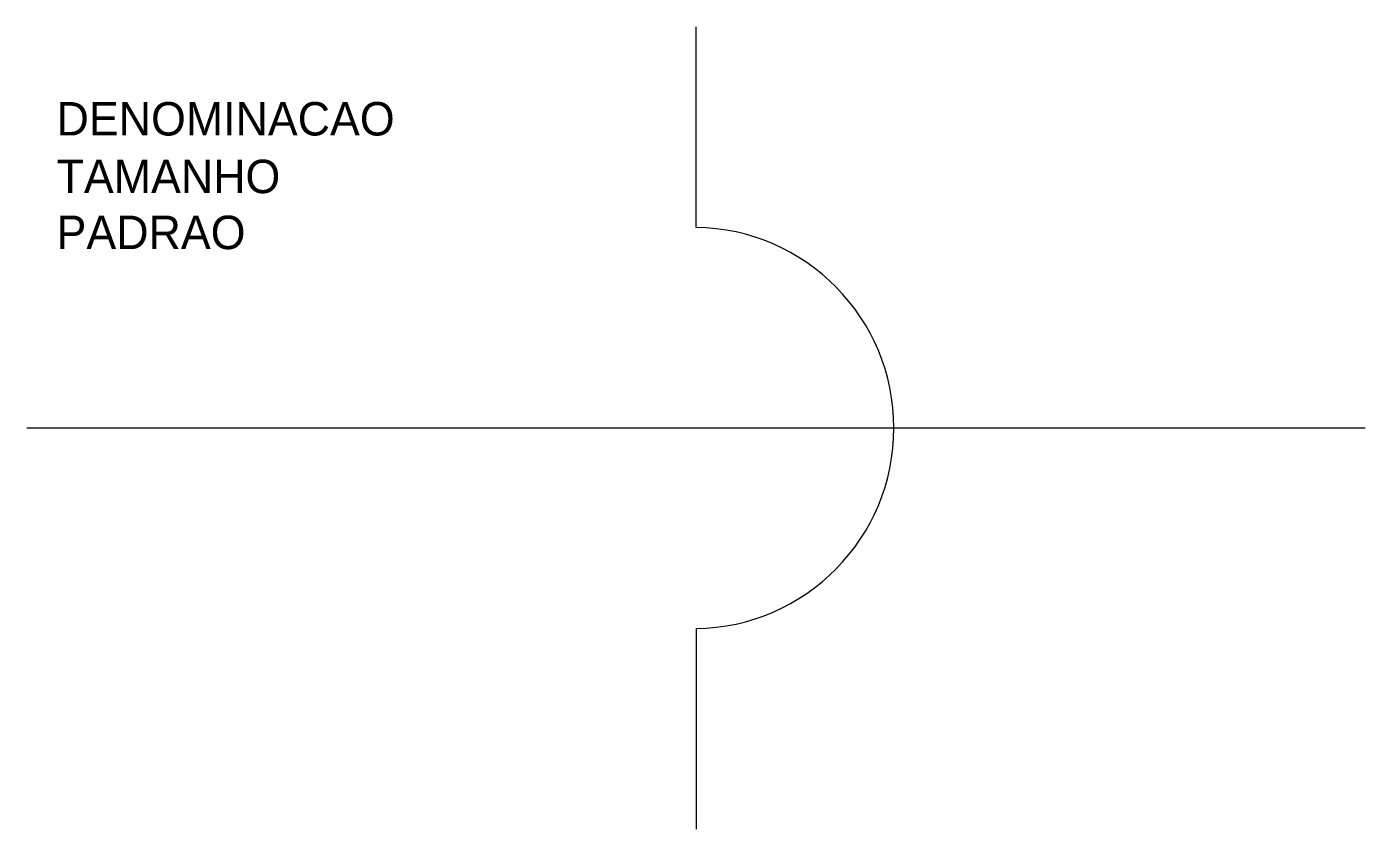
# Model space of a CAD drawing. Extents: x 96 to 296, y 112 to 232.
import ezdxf

# ---------------------------------------------------------------- set-up
doc = ezdxf.new("R2010")
doc.units = 0
doc.layers.add('TUPY', color=3, linetype='CONTINUOUS')

msp = doc.modelspace()

# ---------------------------------------------------------------- linework, layer by layer
at = {"layer": 'TUPY', "color": 0}
for p, q in [((195.54, 202.15), (195.54, 232.15)), ((95.54, 172.15), (295.54, 172.15)), ((195.54, 142.15), (195.54, 112.15))]:
    msp.add_line(p, q, dxfattribs=at)
msp.add_arc((195.11, 172.15), 30, 270.8242, 89.1758, dxfattribs=at)

# ---------------------------------------------------------------- texts
at = {"layer": 'TUPY', "color": 0, "flags": 1}
for tag, p, s in [('DENOMINACAO', (99.99, 215.89), 'LINHA EM TRANSPOSICAO'), ('TAMANHO', (99.99, 207.27), ''), ('PADRAO', (99.99, 198.9), '')]:
    msp.add_attdef(tag, p, s, height=5, dxfattribs=at)

doc.saveas('drawing.dxf')
